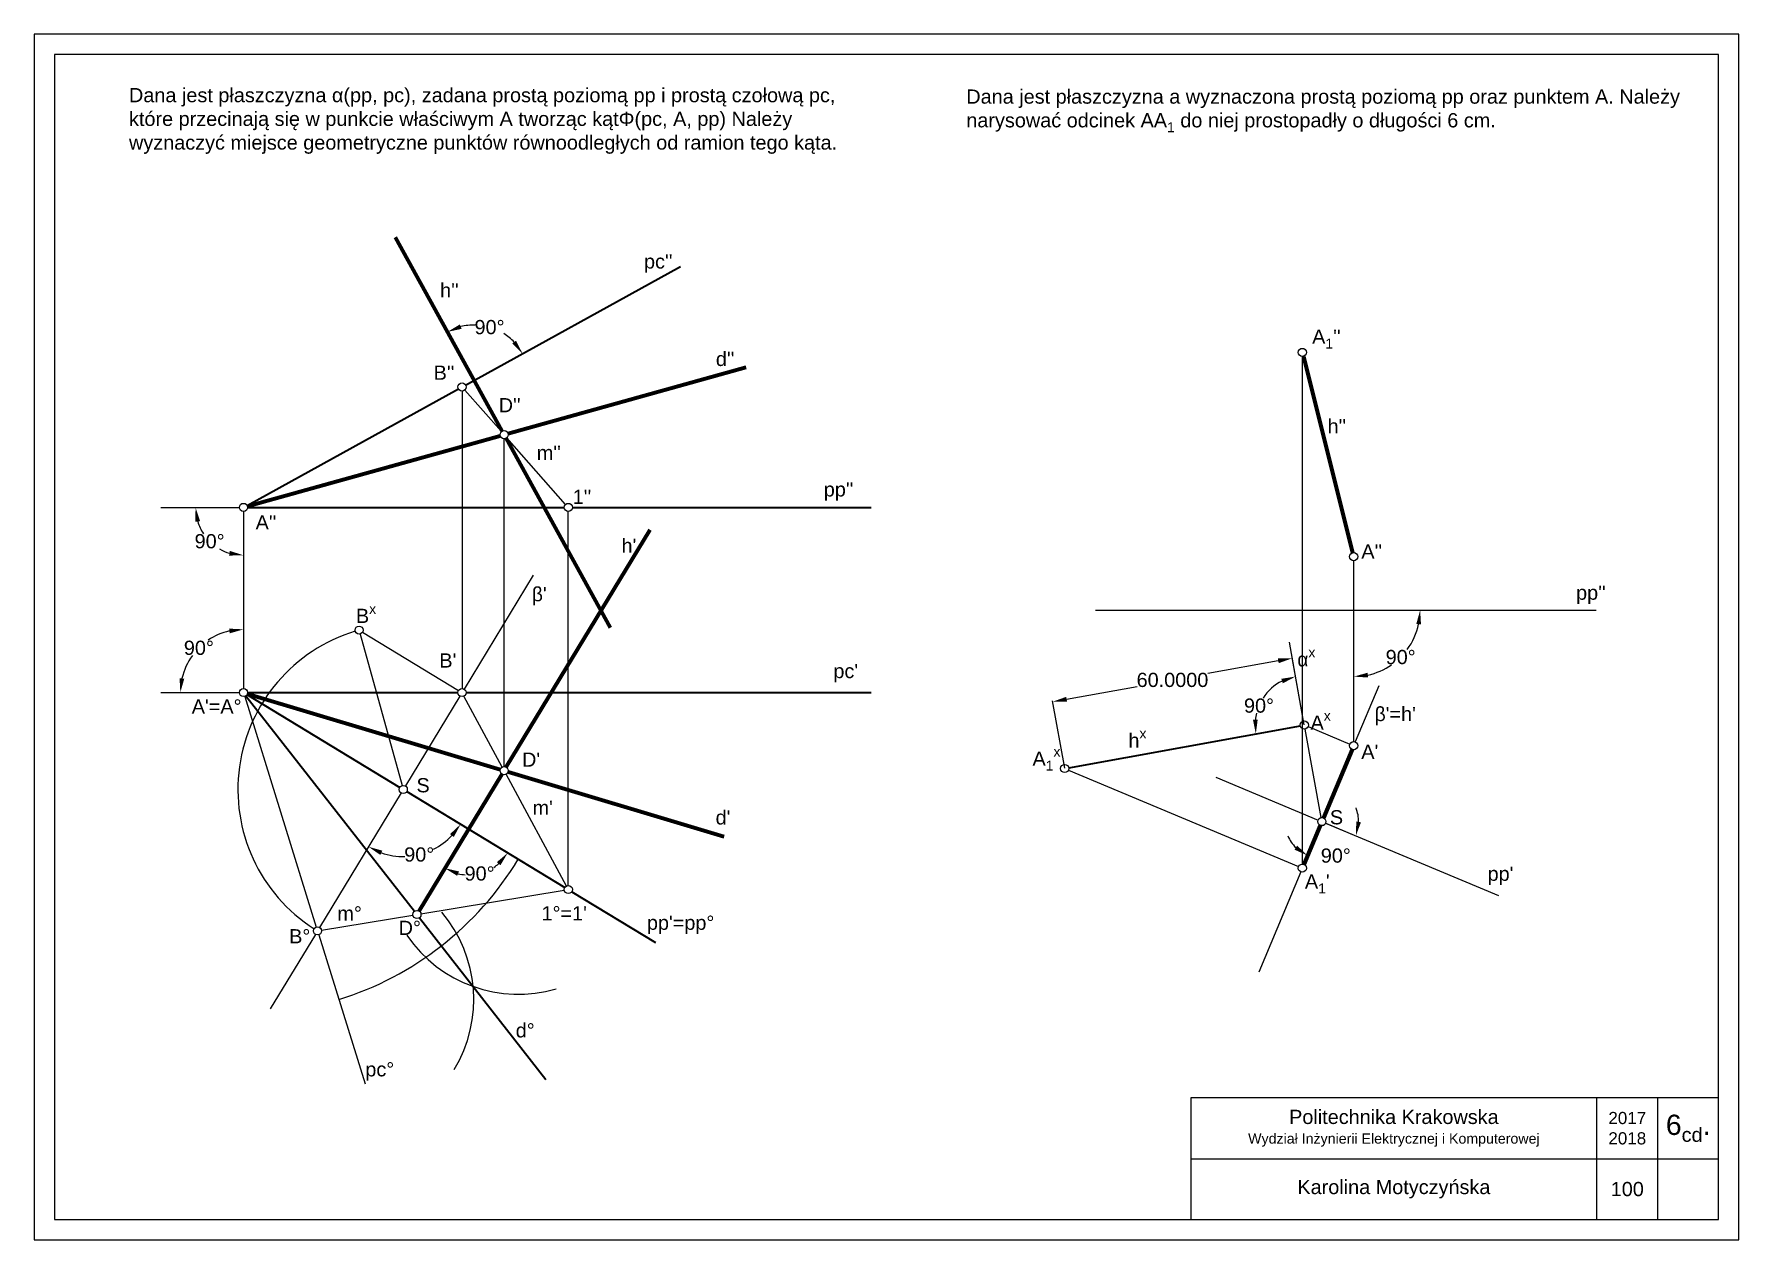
# Model space of a CAD drawing. Header units: inches. Extents: x 0 to 420, y 0 to 297.
import ezdxf

# ---------------------------------------------------------------- set-up
doc = ezdxf.new("R2010")
doc.units = ezdxf.units.IN
doc.header["$MEASUREMENT"] = 0
for name, color, linetype in [('zadania', 7, 'Continuous'), ('zadania1', 7, 'Continuous'), ('ZADANIE1', 7, 'Continuous')]:
    doc.layers.add(name, color=color, linetype=linetype)
doc.styles.get("Standard").update_dxf_attribs({"font": 'arial.ttf'})
doc.dimstyles.get("Standard").update_dxf_attribs({"dimtxt": 3.5, "dimasz": 3.5, "dimexe": 0.18, "dimexo": 0.0625, "dimgap": 0.09, "dimtad": 0, "dimtih": 1, "dimtoh": 1, "dimdec": 4, "dimzin": 0, "dimdsep": 46, "dimtxsty": 'Standard', "dimcen": 0.09, "dimadec": 0, "dimazin": 0, "dimtfac": 1, "dimtdec": 4, "dimtofl": 0, "dimtmove": 0, "dimatfit": 3, "dimfxl": 1, "dimtolj": 1, "dimtzin": 0, "dimarcsym": 0})

# ---------------------------------------------------------------- blocks, each defined once
blk = doc.blocks.new('*D6')
at = {"layer": 'Defpoints', "color": 0, "transparency": 16777216}
for p in [(39.74, 180.42), (50.59, 180.42), (51.59, 179.42), (41.36, 174.52), (51.59, 168.48)]:
    blk.add_point(p, dxfattribs=at)
at = {"layer": 'zadania1', "color": 0, "lineweight": -2, "transparency": 16777216}
for start, end in [(197.049, 213.2379), (240.0082, 252.951)]:
    blk.add_arc((51.59, 180.42), 11.81, start, end, dxfattribs=at)
at = {"layer": 'zadania1', "color": 0, "transparency": 16777216}
for points in [[(39.72, 176.87), (40.88, 177.05), (39.78, 180.42)], [(48.21, 169.71), (48.04, 168.56), (51.59, 168.62)]]:
    blk.add_solid(points, dxfattribs=at)
at = {"layer": 'zadania1', "color": 0, "transparency": 16777216, "insert": (43.24, 172.07), "char_height": 3.5, "attachment_point": 5}
blk.add_mtext('\\A1;90°', dxfattribs=at)
blk = doc.blocks.new('*D7')
at = {"layer": 'Defpoints', "color": 0, "transparency": 16777216}
for p in [(43.81, 148.29), (51.59, 150.38), (36.03, 134.82), (50.59, 134.82), (51.59, 135.82)]:
    blk.add_point(p, dxfattribs=at)
at = {"layer": 'zadania1', "color": 0, "lineweight": -2, "transparency": 16777216}
for start, end in [(102.9164, 124.1319), (144.0934, 167.0836)]:
    blk.add_arc((51.59, 134.82), 15.56, start, end, dxfattribs=at)
at = {"layer": 'zadania1', "color": 0, "transparency": 16777216}
for points in [[(48.05, 150.56), (48.18, 149.4), (51.59, 150.38)], [(37, 138.23), (35.84, 138.36), (36.03, 134.82)]]:
    blk.add_solid(points, dxfattribs=at)
at = {"layer": 'zadania1', "color": 0, "transparency": 16777216, "insert": (40.59, 145.82), "char_height": 3.5, "attachment_point": 5}
blk.add_mtext('\\A1;90°', dxfattribs=at)
blk = doc.blocks.new('*D8')
at = {"layer": 'Defpoints', "color": 0, "transparency": 16777216}
for p in [(122.95, 163.71), (52.44, 134.3), (105.07, 102.38), (82.39, 96.83), (90.59, 94.44)]:
    blk.add_point(p, dxfattribs=at)
at = {"layer": 'zadania1', "color": 0, "lineweight": -2, "transparency": 16777216}
for start, end in [(296.8272, 316.5949), (250.9322, 271.4056)]:
    blk.add_arc((90.95, 110.95), 16.51, start, end, dxfattribs=at)
at = {"layer": 'zadania1', "color": 0, "transparency": 16777216}
for points in [[(102.48, 99.95), (103.41, 99.25), (105.07, 102.38)], [(85.31, 94.81), (85.8, 95.87), (82.39, 96.83)]]:
    blk.add_solid(points, dxfattribs=at)
at = {"layer": 'zadania1', "color": 0, "transparency": 16777216, "insert": (94.88, 94.91), "char_height": 3.5, "attachment_point": 5}
blk.add_mtext('\\A1;90°', dxfattribs=at)
blk = doc.blocks.new('*D9')
at = {"layer": 'Defpoints', "color": 0, "transparency": 16777216}
for p in [(115.46, 223.39), (104.55, 209.6), (116.29, 197.45), (52.46, 180.9), (142.01, 150.77)]:
    blk.add_point(p, dxfattribs=at)
at = {"layer": 'zadania1', "color": 0, "lineweight": -2, "transparency": 16777216}
for p, q in [((108.39, 211.79), (101.76, 223.82)), ((108.47, 211.76), (120.5, 218.39))]:
    blk.add_line(p, q, dxfattribs=at)
for start, end in [(88.8925, 104.0855), (43.6231, 57.5318)]:
    blk.add_arc((108.42, 211.73), 13.62, start, end, dxfattribs=at)
at = {"layer": 'zadania1', "color": 0, "transparency": 16777216}
for points in [[(105.32, 224.4), (104.89, 225.48), (101.85, 223.66)], [(118.74, 221.47), (117.8, 220.78), (120.34, 218.31)]]:
    blk.add_solid(points, dxfattribs=at)
at = {"layer": 'zadania1', "color": 0, "transparency": 16777216, "insert": (112.2, 224.81), "char_height": 3.5, "attachment_point": 5}
blk.add_mtext('\\A1;90°', dxfattribs=at)
blk = doc.blocks.new('*D10')
at = {"layer": 'Defpoints', "color": 0, "transparency": 16777216}
for p in [(52.44, 134.3), (115.29, 114.72), (90.09, 111.46), (106.82, 89.91), (94.84, 81)]:
    blk.add_point(p, dxfattribs=at)
at = {"layer": 'zadania1', "color": 0, "lineweight": -2, "transparency": 16777216}
blk.add_line((107.12, 101.14), (116.85, 95.23), dxfattribs=at)
for start, end in [(303.4103, 310.8916), (256.6354, 265.7103)]:
    blk.add_arc((107.07, 101.17), 11.27, start, end, dxfattribs=at)
at = {"layer": 'zadania1', "color": 0, "transparency": 16777216}
for points in [[(114, 93.03), (114.89, 92.28), (116.7, 95.33)], [(104.24, 89.67), (104.68, 90.75), (101.22, 91.54)]]:
    blk.add_solid(points, dxfattribs=at)
at = {"layer": 'zadania1', "color": 0, "transparency": 16777216, "insert": (109.75, 90.23), "char_height": 3.5, "attachment_point": 5}
blk.add_mtext('\\A1;90°', dxfattribs=at)
blk = doc.blocks.new('*D16')
at = {"layer": 'Defpoints', "color": 0, "transparency": 16777216}
for p in [(261.45, 155.12), (325.09, 155.12), (384.87, 155.12), (333.28, 140.93), (325.09, 123.13)]:
    blk.add_point(p, dxfattribs=at)
at = {"layer": 'zadania', "color": 0, "lineweight": -2, "transparency": 16777216}
for start, end in [(323.6635, 347.735), (282.265, 304.7459)]:
    blk.add_arc((325.09, 155.12), 16.38, start, end, dxfattribs=at)
at = {"layer": 'zadania', "color": 0, "transparency": 16777216}
for points in [[(340.52, 151.7), (341.68, 151.58), (341.47, 155.12)], [(328.63, 138.53), (328.51, 139.69), (325.09, 138.74)]]:
    blk.add_solid(points, dxfattribs=at)
at = {"layer": 'zadania', "color": 0, "transparency": 16777216, "insert": (336.67, 143.54), "char_height": 3.5, "attachment_point": 5}
blk.add_mtext('\\A1;90°', dxfattribs=at)
blk = doc.blocks.new('*D17')
at = {"layer": 'Defpoints', "color": 0, "transparency": 16777216}
for p in [(331.26, 136.43), (291.14, 113.98), (316.87, 102.11), (318.18, 102.64), (318.4, 94.04)]:
    blk.add_point(p, dxfattribs=at)
at = {"layer": 'zadania', "color": 0, "lineweight": -2, "transparency": 16777216}
for p, q in [((316.84, 102.05), (313.68, 94.5)), ((318.23, 102.62), (325.78, 99.45))]:
    blk.add_line(p, q, dxfattribs=at)
for start, end in [(359.5091, 21.7635), (202.7459, 225.0003)]:
    blk.add_arc((317.25, 103.03), 9.07, start, end, dxfattribs=at)
at = {"layer": 'zadania', "color": 0, "transparency": 16777216}
for points in [[(326.89, 102.84), (325.75, 103.07), (325.62, 99.52)], [(311.17, 97.1), (310.52, 96.13), (313.75, 94.67)]]:
    blk.add_solid(points, dxfattribs=at)
at = {"layer": 'zadania', "color": 0, "transparency": 16777216, "insert": (320.69, 94.64), "char_height": 3.5, "attachment_point": 5}
blk.add_mtext('\\A1;90°', dxfattribs=at)
blk = doc.blocks.new('*D18')
at = {"layer": 'Defpoints', "color": 0, "transparency": 16777216}
for p in [(310.78, 138.76), (305.09, 136.08), (311.55, 126.56), (312.95, 126.81), (300.99, 124.65)]:
    blk.add_point(p, dxfattribs=at)
at = {"layer": 'zadania', "color": 0, "lineweight": -2, "transparency": 16777216}
for start, end in [(116.833, 146.8139), (166.2124, 173.7007)]:
    blk.add_arc((312.95, 126.81), 12.15, start, end, dxfattribs=at)
at = {"layer": 'zadania', "color": 0, "transparency": 16777216}
for points in [[(307.28, 138.2), (307.65, 137.1), (310.78, 138.76)], [(301.45, 128.16), (300.29, 128.12), (300.99, 124.65)]]:
    blk.add_solid(points, dxfattribs=at)
at = {"layer": 'zadania', "color": 0, "transparency": 16777216, "insert": (301.77, 131.58), "char_height": 3.5, "attachment_point": 5}
blk.add_mtext('\\A1;90°', dxfattribs=at)
blk = doc.blocks.new('*D20')
at = {"color": 0, "lineweight": -2, "transparency": 16777216}
for p, q in [((312.93, 126.87), (309.93, 143.44)), ((306.52, 142.64), (289.17, 139.49)), ((254.37, 133.19), (271.73, 136.33)), ((253.9, 116.18), (250.9, 132.74))]:
    blk.add_line(p, q, dxfattribs=at)
at = {"color": 0, "transparency": 16777216}
for points in [[(306.42, 143.21), (306.63, 142.06), (309.97, 143.26)], [(254.27, 133.76), (254.48, 132.61), (250.93, 132.56)]]:
    blk.add_solid(points, dxfattribs=at)
at = {"layer": 'Defpoints', "color": 0, "transparency": 16777216}
for p in [(250.93, 132.56), (312.95, 126.81), (253.91, 116.12)]:
    blk.add_point(p, dxfattribs=at)
at = {"color": 0, "transparency": 16777216, "insert": (280.45, 137.91), "char_height": 3.5, "attachment_point": 5}
blk.add_mtext('\\A1;60.0000', dxfattribs=at)

msp = doc.modelspace()

# ---------------------------------------------------------------- linework, layer by layer
for p, q in [((385, 5), (385, 35)), ((400, 5), (400, 35)), ((285, 20), (415, 20))]:
    msp.add_line(p, q)
for points in [[(0, 0), (420, 0), (420, 297), (0, 297)], [(5, 5), (415, 5), (415, 292), (5, 292)], [(285, 5), (415, 5), (415, 35), (285, 35)]]:
    msp.add_lwpolyline(points, close=True)
at = {"layer": 'zadania'}
for p, q in [((312.45008, 92.57386), (312.45008, 217.60094)), ((325.08879, 167.28762), (325.08879, 155.12043)), ((261.44893, 155.12043), (384.87167, 155.12043)), ((325.08879, 155.12043), (325.08879, 122.72071)), ((312.76733, 127.7956), (309.25432, 147.19028)), ((331.25751, 136.43485), (325.47542, 122.64295)), ((313.8678, 126.42498), (324.16655, 122.10735)), ((317.07489, 104.01444), (313.1238, 125.82762)), ((254.8285, 115.73101), (311.52784, 91.96049)), ((291.13538, 113.98), (316.33089, 103.41709)), ((318.17535, 102.64382), (360.76567, 84.78834)), ((312.06344, 90.65162), (301.70404, 65.94154))]:
    msp.add_line(p, q, dxfattribs=at)
at = {"layer": 'zadania', "lineweight": 70}
for p, q in [((312.69371, 217.63108), (324.84516, 169.25749)), ((324.70215, 120.79848), (317.63975, 103.95269)), ((316.86648, 102.10822), (312.83671, 92.49609))]:
    msp.add_line(p, q, dxfattribs=at)
at = {"layer": 'zadania', "color": 1, "lineweight": 35}
msp.add_line((254.89025, 116.29588), (311.96158, 126.63338), dxfattribs=at)
at = {"layer": 'zadania'}
for centre in [(312.45008, 218.60094), (325.08879, 168.28762), (312.94557, 126.81161), (325.08879, 121.72071), (253.90627, 116.11765), (317.25312, 103.03045), (312.45008, 91.57386)]:
    msp.add_circle(centre, 1, dxfattribs=at)
at = {"layer": 'zadania1', "lineweight": 70}
for p, q in [((115.32293, 199.20218), (89.05806, 246.87068)), ((116.76878, 198.5949), (175.42685, 214.94943)), ((52.55183, 180.6905), (114.84226, 198.05777)), ((142.00987, 150.76768), (116.2881, 197.45049)), ((116.32413, 116.43353), (151.76706, 174.87281)), ((52.5465, 134.53103), (114.84789, 115.86534)), ((94.83587, 81.0031), (115.28699, 114.72346)), ((116.76375, 115.29134), (169.96213, 99.35294))]:
    msp.add_line(p, q, dxfattribs=at)
at = {"layer": 'zadania1', "lineweight": 35}
for p, q in [((106.30325, 210.5692), (159.26624, 239.75129)), ((52.46442, 180.90452), (104.55156, 209.60403)), ((52.58857, 180.42194), (130.60564, 180.42194)), ((132.60564, 180.42194), (206.23674, 180.42194)), ((52.58857, 134.81803), (104.4274, 134.81803)), ((106.4274, 134.81803), (206.23674, 134.81803)), ((52.4436, 134.29946), (90.09424, 111.46466)), ((91.80431, 110.42752), (130.75061, 86.80692)), ((132.46068, 85.76978), (153.06258, 73.2749))]:
    msp.add_line(p, q, dxfattribs=at)
at = {"layer": 'zadania1'}
for p, q in [((105.4274, 209.08661), (105.4274, 180.42194)), ((115.14385, 199.07613), (106.08908, 209.33682)), ((130.94397, 181.17173), (116.46719, 197.57654)), ((115.80552, 116.57834), (115.80552, 197.32634)), ((31.20514, 180.42194), (50.58857, 180.42194)), ((51.58857, 179.42194), (51.58857, 135.81803)), ((105.4274, 180.42194), (105.4274, 135.81803)), ((131.60564, 87.28835), (131.60564, 179.42194)), ((122.95289, 163.71454), (105.94598, 135.67306)), ((80.33032, 149.23764), (90.68204, 111.90972)), ((80.91812, 149.6827), (104.57237, 135.3366)), ((31.20514, 134.81803), (50.58857, 134.81803)), ((51.88523, 133.86305), (69.52774, 77.06979)), ((104.90883, 133.96299), (91.46785, 111.80113)), ((115.33106, 116.45845), (105.90216, 133.93791)), ((131.13089, 87.16846), (116.28058, 114.69822)), ((90.43071, 110.09106), (70.34297, 76.96985)), ((95.30401, 80.31055), (130.61893, 86.12587)), ((70.81111, 76.27729), (93.33059, 79.98558)), ((69.30583, 75.25978), (58.19136, 56.93394)), ((70.12106, 75.15983), (81.5394, 38.40287))]:
    msp.add_line(p, q, dxfattribs=at)
at = {"layer": 'zadania1', "color": 5, "lineweight": 35}
for p, q in [((52.20437, 134.03013), (93.7015, 80.93596)), ((94.9331, 79.36017), (126.08923, 39.49696))]:
    msp.add_line(p, q, dxfattribs=at)
at = {"layer": 'zadania1'}
for centre in [(105.4274, 210.08661), (115.80552, 198.32634), (51.58857, 180.42194), (131.60564, 180.42194), (80.06308, 150.20128), (51.58857, 134.81803), (105.4274, 134.81803), (115.80582, 115.57834), (90.94928, 110.94609), (131.60564, 86.28835), (94.3173, 80.14806), (69.8244, 76.11481)]:
    msp.add_circle(centre, 1, dxfattribs=at)
msp.add_arc((90.94928, 110.94609), 40.7367, 106.9062091, 237.357016, dxfattribs=at)
at = {"layer": 'zadania1', "color": 1}
for centre, radius, start, end in [((51.58857, 134.81803), 79.18013, 287.2571174, 328.7635418), ((75.07816, 59.20234), 33.24289, 328.7575639, 40.3323906), ((119.29031, 93.75749), 33.24289, 214.3082969, 286.3239588)]:
    msp.add_arc(centre, radius, start, end, dxfattribs=at)

# ---------------------------------------------------------------- texts
for s, width, gutter_width, insert, char_height, attachment_point in [('\\A1;Dana jest płaszczyzna a wyznaczona prostą poziomą pp oraz punktem A. Należy narysować odcinek AA{\\H0.7x;\\S^ 1;} do niej prostopadły o długości 6 cm.', 176.7677453, 1, (229.66025, 283.36122), 3.5, 1), ('Politechnika Krakowska\\P{\\H0.71429x;Wydział Inżynierii Elektrycznej i Komputerowej }', 100, 17.5, (335, 27.5), 3.5, 5), ('2017\\P2018', 15, 17.5, (392.5, 27.5), 3, 5), ('\\A1;6{\\H0.7x;\\S^ cd;}.', 15, 17.5, (407.5, 27.5), 5, 5)]:
    msp.add_mtext_dynamic_manual_height_columns(s, width=width, gutter_width=gutter_width, heights=[0], dxfattribs=dict(insert=insert, char_height=char_height, attachment_point=attachment_point))
at = {"lineweight": 18, "char_height": 3.5, "attachment_point": 5}
for s, width, insert in [('Karolina Motyczyńska', 100, (335, 12.5)), ('100', 15, (392.5, 12.5))]:
    msp.add_mtext_dynamic_manual_height_columns(s, width=width, gutter_width=17.5, heights=[0], dxfattribs=dict(at, insert=insert))
at = {"layer": 'zadania', "char_height": 3.5, "attachment_point": 1}
for s, insert in [("pc''", (150.26434, 242.75578)), ("h''", (100.01926, 235.63489)), ("\\A1;A{\\H0.7x;\\S^ 1;}''", (314.86463, 224.23407)), ("d''", (167.96014, 218.74427)), ("B''", (98.43325, 215.35801)), ("D''", (114.46321, 207.34743)), ("\\A1;h''", (318.64962, 202.18567)), ("m''", (123.8436, 195.6246)), ("pp''", (194.54966, 186.61149)), ("1''", (132.68456, 184.77863)), ("A''", (54.56843, 178.48297)), ("h'", (144.71532, 172.73898)), ("\\A1;A''", (326.97964, 171.31819)), ("{\\fSymbol|b0|i0|c2|p18;b}'", (122.65668, 160.81773)), ("\\A1;pp''", (379.88882, 161.17587)), ('\\A1;B{\\H0.7x;\\Sx^ ;}', (79.28704, 156.64763)), ("B'", (99.83691, 144.47421)), ('\\A1;{\\fSymbol|b0|i0|c2|p18;a\\fArial|b0|i0|c238|p34;\\H0.7x;\\Sx^ ;}', (311.23049, 145.92942)), ("pc'", (196.92143, 141.86692)), ("A'=A%%D", (38.83627, 133.14017)), ("\\A1;{\\fSymbol|b0|i0|c2|p18;b}'=h'", (330.29027, 131.2917)), ('\\A1;A{\\H0.7x;\\Sx^ ;}', (314.46992, 130.3528)), ('\\A1;h{\\H0.7x;\\Sx^ ;}', (269.60261, 125.95821)), ("\\A1;A'", (326.96738, 121.98353)), ("D'", (120.20935, 120.04928)), ('\\A1;A{\\H0.7x;\\S^ 1;\\Sx^ ;}', (245.97064, 121.4872)), ('S', (94.20413, 113.73622)), ("m'", (122.80032, 108.20717)), ("d'", (167.89709, 105.81125)), ('\\A1;S', (319.23206, 105.84981)), ("\\A1;A{\\H0.7x;\\S^ 1;}'", (313.07699, 90.03778)), ("\\A1;pp'", (358.07992, 91.94122)), ('m%%D', (74.71751, 82.16729)), ("1%%D=1'", (125.00968, 82.19997)), ("{\\C256;\\c0;pp'}=pp%%D", (150.97519, 79.87517)), ('B%%D', (62.83799, 76.53674)), ('D%%D', (89.81619, 78.6101)), ('d%%D', (118.65799, 53.36228)), ('pc%%D', (81.60086, 43.76697))]:
    msp.add_mtext_dynamic_manual_height_columns(s, width=9.0324724, gutter_width=17.5, heights=[0], dxfattribs=dict(at, insert=insert))
at = {"layer": 'ZADANIE1', "insert": (23.383, 283.72061), "char_height": 3.5, "attachment_point": 1}
msp.add_mtext_dynamic_manual_height_columns('\\A1;Dana jest płaszczyzna α(pp, pc), zadana prostą poziomą pp i prostą czołową pc, które przecinają się w punkcie właściwym A tworząc kątΦ(pc, A, pp) Należy wyznaczyć miejsce geometryczne punktów równoodległych od ramion tego kąta.', width=178.8415331, gutter_width=1, heights=[0], dxfattribs=at)

# ---------------------------------------------------------------- dimensions: what is measured, and where the dimension line sits
dim = msp.add_aligned_dim(p1=(312.94557, 126.81161), p2=(253.90627, 116.11765), distance=-16.71497, dimstyle='Standard')
dim.commit()
dim.dimension.update_dxf_attribs({"geometry": '*D20', "text_midpoint": (280.44676, 137.91196)})
at = {"layer": 'zadania'}
for base, line1, line2, picture, middle in [((333.27954, 140.93363), ((261.44893, 155.12043), (384.87167, 155.12043)), ((325.08879, 155.12043), (325.08879, 123.13493)), '*D16', (336.67226, 143.53696)), ((318.39822, 94.03511), ((291.13538, 113.98), (318.17535, 102.64382)), ((331.25751, 136.43485), (316.86648, 102.10822)), '*D17', (320.68737, 94.638))]:
    dim = msp.add_angular_dim_2l(base=base, line1=line1, line2=line2, dimstyle='Standard', override={"dimasz": 3.5}, dxfattribs=at)
    dim.commit()
    dim.dimension.update_dxf_attribs({"geometry": picture, "text_midpoint": middle})
dim = msp.add_angular_dim_2l(base=(305.09411, 136.0806), line1=((300.99265, 124.64655), (311.554, 126.55955)), line2=((312.94557, 126.81161), (310.7805, 138.76452)), dimstyle='Standard', override={"dimasz": 3.5}, dxfattribs=at)
dim.commit()
dim.dimension.update_dxf_attribs({"geometry": '*D18', "text_midpoint": (301.77473, 131.58362), "dimtype": 162})
at = {"layer": 'zadania1'}
for base, line1, line2, picture, middle in [((115.46024, 223.38762), ((142.00987, 150.76768), (116.2881, 197.45049)), ((52.46442, 180.90452), (104.55156, 209.60403)), '*D9', (112.20418, 224.81325)), ((41.36446, 174.51905), ((51.58857, 179.42194), (51.58857, 168.48227)), ((39.74258, 180.42194), (50.58857, 180.42194)), '*D6', (43.24062, 172.07399)), ((90.593, 94.43923), ((52.4436, 134.29946), (105.0665, 102.38412)), ((122.95289, 163.71454), (82.3873, 96.82887)), '*D8', (94.87743, 94.90948)), ((43.80927, 148.29218), ((51.58857, 150.37663), (51.58857, 135.81803)), ((36.02996, 134.81803), (50.58857, 134.81803)), '*D7', (40.58697, 145.81962)), ((106.8242, 89.90695), ((94.83587, 81.0031), (115.28699, 114.72346)), ((52.4436, 134.29946), (90.09424, 111.46466)), '*D10', (109.74774, 90.22783))]:
    dim = msp.add_angular_dim_2l(base=base, line1=line1, line2=line2, dimstyle='Standard', override={"dimasz": 3.5}, dxfattribs=at)
    dim.commit()
    dim.dimension.update_dxf_attribs({"geometry": picture, "text_midpoint": middle})

doc.saveas('drawing.dxf')
